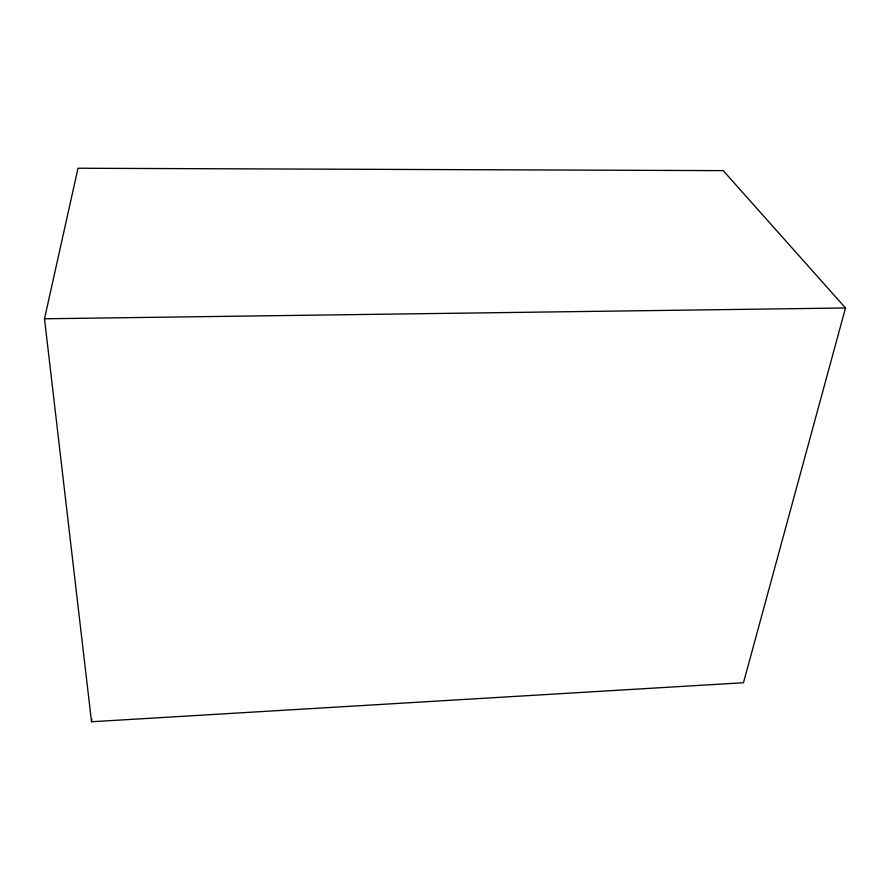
<?xml version="1.0" encoding="UTF-8"?>
<svg xmlns="http://www.w3.org/2000/svg" width="890" height="890" viewBox="0 0 890 890"><rect width="100%" height="100%" fill="white"/><g stroke="black" fill="none" stroke-linecap="round" stroke-linejoin="round"><path stroke-width="1.33" d="M91.525 721.757L44.5 318.787L77.997 168.243L723.214 170.635L845.5 307.973L743.473 682.73L91.525 721.757L91.815 718.998M44.5 318.787L845.5 307.973"/></g></svg>
